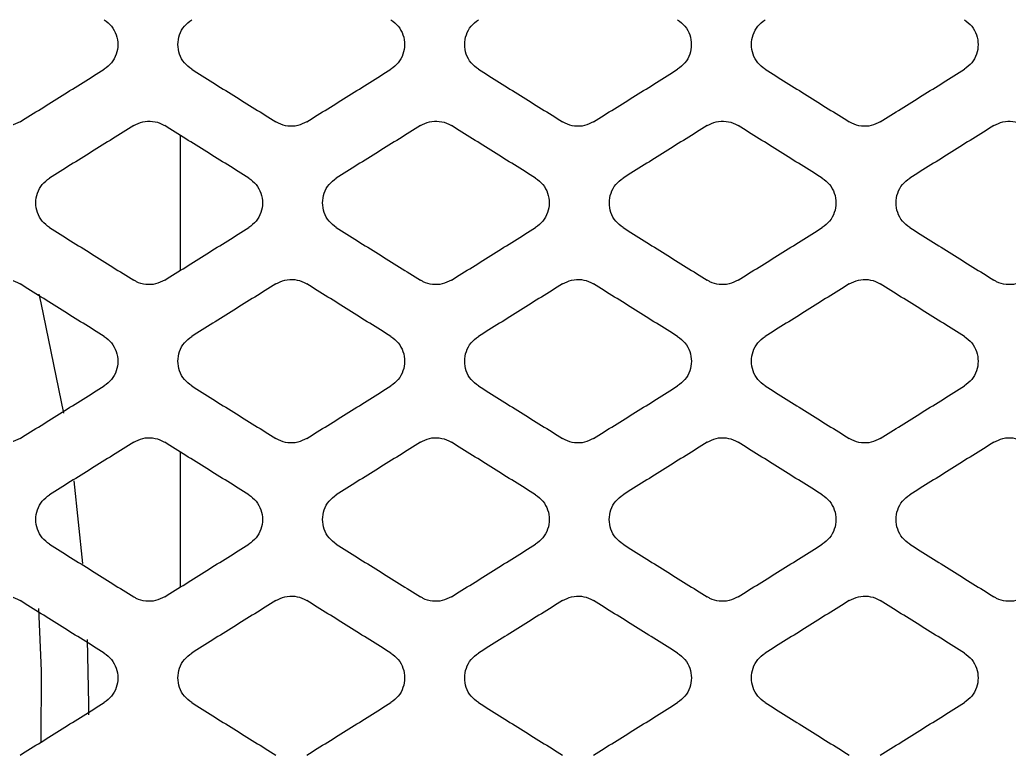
# Model space of a CAD drawing. Header units: millimetres. Extents: x 11355 to 11505, y 8083 to 8171.
# Drawn here: x 11364.657 to 11366.035, y 8089.317 to 8090.339 of the extents above; entities that cross this region are included whole.
import ezdxf

# ---------------------------------------------------------------- set-up
doc = ezdxf.new("R2010")
doc.units = ezdxf.units.MM
doc.layers.add('UPS', color=7, linetype='Continuous')

# ---------------------------------------------------------------- blocks, each defined once
blk = doc.blocks.new('UPS - 2.2kVA (APC SRT2200RMXLI-NC)')
at = {"linetype": 'Continuous'}
for p, q in [((2320.081, 1375.8495), (2320.081, 1375.6609)), ((2320.081, 1375.4082), (2320.081, 1375.2195)), ((2319.9457, 1375.2527), (2319.9334, 1375.3679))]:
    blk.add_line(p, q, dxfattribs=at)
at = {"linetype": 'Continuous', "flags": 128}
for points in [[(2319.9192, 1375.4619), (2319.8876, 1375.6157), (2319.8845, 1375.6281)], [(2319.8839, 1375.1897), (2319.8873, 1375.1031), (2319.8871, 1375.0025)], [(2319.9537, 1375.0416), (2319.9537, 1375.0568), (2319.952, 1375.1469)]]:
    blk.add_lwpolyline(points, dxfattribs=at)
at = {"linetype": 'Continuous'}
for points, knots in [([(2319.9753, 1376.0103), (2319.9789, 1376.0075), (2319.9862, 1376.0019), (2319.9928, 1375.9895), (2319.9952, 1375.9758), (2319.9928, 1375.9621), (2319.9862, 1375.9497), (2319.9789, 1375.9441), (2319.9753, 1375.9413)], [0, 0, 0, 0, 0.166787, 0.333551, 0.500809, 0.667627, 0.8344, 1, 1, 1, 1]), ([(2320.0972, 1375.9413), (2320.0936, 1375.9441), (2320.0863, 1375.9498), (2320.0797, 1375.9622), (2320.0773, 1375.9759), (2320.0797, 1375.9896), (2320.0863, 1376.0019), (2320.0936, 1376.0075), (2320.0972, 1376.0103)], [0, 0, 0, 0, 0.166752, 0.333482, 0.500689, 0.66748, 0.834277, 1, 1, 1, 1]), ([(2320.3747, 1376.0103), (2320.3784, 1376.0075), (2320.3857, 1376.0019), (2320.3923, 1375.9895), (2320.3947, 1375.9758), (2320.3922, 1375.9621), (2320.3856, 1375.9497), (2320.3784, 1375.9441), (2320.3747, 1375.9413)], [0, 0, 0, 0, 0.166787, 0.333551, 0.500809, 0.667627, 0.8344, 1, 1, 1, 1]), ([(2320.4967, 1375.9413), (2320.493, 1375.9441), (2320.4858, 1375.9498), (2320.4791, 1375.9622), (2320.4768, 1375.9759), (2320.4792, 1375.9896), (2320.4858, 1376.0019), (2320.4931, 1376.0075), (2320.4967, 1376.0103)], [0, 0, 0, 0, 0.166752, 0.333482, 0.500689, 0.66748, 0.834277, 1, 1, 1, 1]), ([(2320.7742, 1376.0103), (2320.7778, 1376.0075), (2320.7851, 1376.0019), (2320.7917, 1375.9895), (2320.7941, 1375.9758), (2320.7917, 1375.9621), (2320.7851, 1375.9497), (2320.7778, 1375.9441), (2320.7742, 1375.9413)], [0, 0, 0, 0, 0.166787, 0.333551, 0.500809, 0.667627, 0.8344, 1, 1, 1, 1]), ([(2320.8962, 1375.9413), (2320.8925, 1375.9441), (2320.8852, 1375.9498), (2320.8786, 1375.9622), (2320.8762, 1375.9759), (2320.8787, 1375.9896), (2320.8853, 1376.0019), (2320.8925, 1376.0075), (2320.8962, 1376.0103)], [0, 0, 0, 0, 0.166752, 0.333482, 0.500689, 0.66748, 0.834277, 1, 1, 1, 1]), ([(2321.1737, 1376.0103), (2321.1773, 1376.0075), (2321.1846, 1376.0019), (2321.1912, 1375.9895), (2321.1936, 1375.9758), (2321.1912, 1375.9621), (2321.1846, 1375.9497), (2321.1773, 1375.9441), (2321.1737, 1375.9413)], [0, 0, 0, 0, 0.166787, 0.333551, 0.500809, 0.667627, 0.8344, 1, 1, 1, 1]), ([(2319.8581, 1375.8681), (2319.8678, 1375.8742), (2319.8874, 1375.8864), (2319.9264, 1375.9108), (2319.9557, 1375.9291), (2319.9753, 1375.9413)], [0, 0, 0, 0, 0.250029, 0.500058, 1, 1, 1, 1]), ([(2320.0972, 1375.9413), (2320.107, 1375.9352), (2320.1265, 1375.923), (2320.1656, 1375.8986), (2320.1949, 1375.8803), (2320.2144, 1375.8681)], [0, 0, 0, 0, 0.250029, 0.500058, 1, 1, 1, 1]), ([(2320.2575, 1375.8681), (2320.2673, 1375.8742), (2320.2868, 1375.8864), (2320.3259, 1375.9108), (2320.3552, 1375.9291), (2320.3747, 1375.9413)], [0, 0, 0, 0, 0.250029, 0.500058, 1, 1, 1, 1]), ([(2320.4967, 1375.9413), (2320.5065, 1375.9352), (2320.526, 1375.923), (2320.5651, 1375.8986), (2320.5944, 1375.8803), (2320.6139, 1375.8681)], [0, 0, 0, 0, 0.250029, 0.500058, 1, 1, 1, 1]), ([(2320.657, 1375.8681), (2320.6668, 1375.8742), (2320.6863, 1375.8864), (2320.7254, 1375.9108), (2320.7547, 1375.9291), (2320.7742, 1375.9413)], [0, 0, 0, 0, 0.250029, 0.500058, 1, 1, 1, 1]), ([(2320.8962, 1375.9413), (2320.9059, 1375.9352), (2320.9255, 1375.923), (2320.9645, 1375.8986), (2320.9938, 1375.8803), (2321.0134, 1375.8681)], [0, 0, 0, 0, 0.250029, 0.500058, 1, 1, 1, 1]), ([(2321.0565, 1375.8681), (2321.0662, 1375.8742), (2321.0858, 1375.8864), (2321.1248, 1375.9108), (2321.1541, 1375.9291), (2321.1737, 1375.9413)], [0, 0, 0, 0, 0.250029, 0.500058, 1, 1, 1, 1]), ([(2319.8581, 1375.8681), (2319.854, 1375.866), (2319.8457, 1375.862), (2319.8317, 1375.8615), (2319.8214, 1375.8644), (2319.8162, 1375.8674), (2319.815, 1375.8681)], [0, 0, 0, 0, 0.301785, 0.60353, 0.905524, 1, 1, 1, 1]), ([(2320.0164, 1375.8629), (2320.0067, 1375.8568), (2319.9871, 1375.8446), (2319.9481, 1375.8202), (2319.9188, 1375.8019), (2319.8992, 1375.7897)], [0, 0, 0, 0, 0.250032, 0.500063, 1, 1, 1, 1]), ([(2320.0164, 1375.8629), (2320.0206, 1375.865), (2320.0288, 1375.869), (2320.0428, 1375.8695), (2320.0532, 1375.8666), (2320.0583, 1375.8636), (2320.0596, 1375.8629)], [0, 0, 0, 0, 0.301859, 0.603678, 0.905692, 1, 1, 1, 1]), ([(2320.1768, 1375.7897), (2320.167, 1375.7958), (2320.1475, 1375.808), (2320.1084, 1375.8324), (2320.0791, 1375.8507), (2320.0596, 1375.8629)], [0, 0, 0, 0, 0.250032, 0.500063, 1, 1, 1, 1]), ([(2320.2575, 1375.8681), (2320.2534, 1375.866), (2320.2452, 1375.862), (2320.2312, 1375.8615), (2320.2208, 1375.8644), (2320.2157, 1375.8674), (2320.2144, 1375.8681)], [0, 0, 0, 0, 0.301785, 0.60353, 0.905524, 1, 1, 1, 1]), ([(2320.4159, 1375.8629), (2320.4061, 1375.8568), (2320.3866, 1375.8446), (2320.3475, 1375.8202), (2320.3182, 1375.8019), (2320.2987, 1375.7897)], [0, 0, 0, 0, 0.250032, 0.500063, 1, 1, 1, 1]), ([(2320.4159, 1375.8629), (2320.42, 1375.865), (2320.4283, 1375.869), (2320.4423, 1375.8695), (2320.4526, 1375.8666), (2320.4578, 1375.8636), (2320.459, 1375.8629)], [0, 0, 0, 0, 0.301859, 0.603678, 0.905692, 1, 1, 1, 1]), ([(2320.5762, 1375.7897), (2320.5665, 1375.7958), (2320.5469, 1375.808), (2320.5079, 1375.8324), (2320.4786, 1375.8507), (2320.459, 1375.8629)], [0, 0, 0, 0, 0.250032, 0.500063, 1, 1, 1, 1]), ([(2320.657, 1375.8681), (2320.6529, 1375.866), (2320.6447, 1375.862), (2320.6306, 1375.8615), (2320.6203, 1375.8644), (2320.6151, 1375.8674), (2320.6139, 1375.8681)], [0, 0, 0, 0, 0.301785, 0.60353, 0.905524, 1, 1, 1, 1]), ([(2320.8154, 1375.8629), (2320.8056, 1375.8568), (2320.7861, 1375.8446), (2320.747, 1375.8202), (2320.7177, 1375.8019), (2320.6982, 1375.7897)], [0, 0, 0, 0, 0.250032, 0.500063, 1, 1, 1, 1]), ([(2320.8154, 1375.8629), (2320.8195, 1375.865), (2320.8277, 1375.869), (2320.8418, 1375.8695), (2320.8521, 1375.8666), (2320.8573, 1375.8636), (2320.8585, 1375.8629)], [0, 0, 0, 0, 0.301859, 0.603678, 0.905692, 1, 1, 1, 1]), ([(2320.9757, 1375.7897), (2320.9659, 1375.7958), (2320.9464, 1375.808), (2320.9073, 1375.8324), (2320.878, 1375.8507), (2320.8585, 1375.8629)], [0, 0, 0, 0, 0.250032, 0.500063, 1, 1, 1, 1]), ([(2321.0565, 1375.8681), (2321.0524, 1375.866), (2321.0441, 1375.862), (2321.0301, 1375.8615), (2321.0198, 1375.8644), (2321.0146, 1375.8674), (2321.0134, 1375.8681)], [0, 0, 0, 0, 0.301785, 0.60353, 0.905524, 1, 1, 1, 1]), ([(2321.2148, 1375.8629), (2321.2051, 1375.8568), (2321.1855, 1375.8446), (2321.1465, 1375.8202), (2321.1172, 1375.8019), (2321.0976, 1375.7897)], [0, 0, 0, 0, 0.250032, 0.500063, 1, 1, 1, 1]), ([(2321.2148, 1375.8629), (2321.219, 1375.865), (2321.2272, 1375.869), (2321.2412, 1375.8695), (2321.2516, 1375.8666), (2321.2567, 1375.8636), (2321.258, 1375.8629)], [0, 0, 0, 0, 0.301859, 0.603678, 0.905692, 1, 1, 1, 1]), ([(2319.8992, 1375.7207), (2319.8956, 1375.7235), (2319.8883, 1375.7291), (2319.8817, 1375.7415), (2319.8793, 1375.7552), (2319.8817, 1375.7689), (2319.8883, 1375.7813), (2319.8956, 1375.7869), (2319.8992, 1375.7897)], [0, 0, 0, 0, 0.166784, 0.333549, 0.500696, 0.667344, 0.83399, 1, 1, 1, 1]), ([(2320.1768, 1375.7897), (2320.1804, 1375.7869), (2320.1877, 1375.7812), (2320.1943, 1375.7688), (2320.1967, 1375.7551), (2320.1943, 1375.7414), (2320.1877, 1375.7291), (2320.1804, 1375.7235), (2320.1768, 1375.7207)], [0, 0, 0, 0, 0.166811, 0.333603, 0.500789, 0.667459, 0.834086, 1, 1, 1, 1]), ([(2320.2987, 1375.7207), (2320.2951, 1375.7235), (2320.2878, 1375.7291), (2320.2812, 1375.7415), (2320.2788, 1375.7552), (2320.2812, 1375.7689), (2320.2878, 1375.7813), (2320.2951, 1375.7869), (2320.2987, 1375.7897)], [0, 0, 0, 0, 0.166784, 0.333549, 0.500696, 0.667344, 0.83399, 1, 1, 1, 1]), ([(2320.5762, 1375.7897), (2320.5799, 1375.7869), (2320.5872, 1375.7812), (2320.5938, 1375.7688), (2320.5961, 1375.7551), (2320.5937, 1375.7414), (2320.5871, 1375.7291), (2320.5799, 1375.7235), (2320.5762, 1375.7207)], [0, 0, 0, 0, 0.166811, 0.333603, 0.500789, 0.667459, 0.834086, 1, 1, 1, 1]), ([(2320.6982, 1375.7207), (2320.6945, 1375.7235), (2320.6872, 1375.7291), (2320.6806, 1375.7415), (2320.6783, 1375.7552), (2320.6807, 1375.7689), (2320.6873, 1375.7813), (2320.6945, 1375.7869), (2320.6982, 1375.7897)], [0, 0, 0, 0, 0.166784, 0.333549, 0.500696, 0.667344, 0.83399, 1, 1, 1, 1]), ([(2320.9757, 1375.7897), (2320.9793, 1375.7869), (2320.9866, 1375.7812), (2320.9932, 1375.7688), (2320.9956, 1375.7551), (2320.9932, 1375.7414), (2320.9866, 1375.7291), (2320.9793, 1375.7235), (2320.9757, 1375.7207)], [0, 0, 0, 0, 0.166811, 0.333603, 0.500789, 0.667459, 0.834086, 1, 1, 1, 1]), ([(2321.0976, 1375.7207), (2321.094, 1375.7235), (2321.0867, 1375.7291), (2321.0801, 1375.7415), (2321.0777, 1375.7552), (2321.0801, 1375.7689), (2321.0867, 1375.7813), (2321.094, 1375.7869), (2321.0976, 1375.7897)], [0, 0, 0, 0, 0.166784, 0.333549, 0.500696, 0.667344, 0.83399, 1, 1, 1, 1]), ([(2319.8992, 1375.7207), (2319.909, 1375.7146), (2319.9285, 1375.7024), (2319.9676, 1375.678), (2319.9969, 1375.6596), (2320.0164, 1375.6474)], [0, 0, 0, 0, 0.250023, 0.500046, 1, 1, 1, 1]), ([(2320.0596, 1375.6474), (2320.0693, 1375.6535), (2320.0889, 1375.6658), (2320.1279, 1375.6902), (2320.1572, 1375.7085), (2320.1768, 1375.7207)], [0, 0, 0, 0, 0.250023, 0.500046, 1, 1, 1, 1]), ([(2320.2987, 1375.7207), (2320.3085, 1375.7146), (2320.328, 1375.7024), (2320.3671, 1375.678), (2320.3964, 1375.6596), (2320.4159, 1375.6474)], [0, 0, 0, 0, 0.250023, 0.500046, 1, 1, 1, 1]), ([(2320.459, 1375.6474), (2320.4688, 1375.6535), (2320.4883, 1375.6658), (2320.5274, 1375.6902), (2320.5567, 1375.7085), (2320.5762, 1375.7207)], [0, 0, 0, 0, 0.250023, 0.500046, 1, 1, 1, 1]), ([(2320.6982, 1375.7207), (2320.7079, 1375.7146), (2320.7275, 1375.7024), (2320.7665, 1375.678), (2320.7958, 1375.6596), (2320.8154, 1375.6474)], [0, 0, 0, 0, 0.250023, 0.500046, 1, 1, 1, 1]), ([(2320.8585, 1375.6474), (2320.8683, 1375.6535), (2320.8878, 1375.6658), (2320.9269, 1375.6902), (2320.9562, 1375.7085), (2320.9757, 1375.7207)], [0, 0, 0, 0, 0.250023, 0.500046, 1, 1, 1, 1]), ([(2321.0976, 1375.7207), (2321.1074, 1375.7146), (2321.1269, 1375.7024), (2321.166, 1375.678), (2321.1953, 1375.6596), (2321.2148, 1375.6474)], [0, 0, 0, 0, 0.250023, 0.500046, 1, 1, 1, 1]), ([(2319.8149, 1375.6423), (2319.8191, 1375.6443), (2319.8273, 1375.6484), (2319.8413, 1375.6489), (2319.8517, 1375.646), (2319.8569, 1375.643), (2319.8581, 1375.6423)], [0, 0, 0, 0, 0.302064, 0.604086, 0.906311, 1, 1, 1, 1]), ([(2319.9753, 1375.569), (2319.9655, 1375.5751), (2319.946, 1375.5873), (2319.9069, 1375.6118), (2319.8776, 1375.6301), (2319.8581, 1375.6423)], [0, 0, 0, 0, 0.250025, 0.500049, 1, 1, 1, 1]), ([(2320.0596, 1375.6474), (2320.0554, 1375.6454), (2320.0472, 1375.6413), (2320.0332, 1375.6408), (2320.0228, 1375.6437), (2320.0177, 1375.6467), (2320.0164, 1375.6474)], [0, 0, 0, 0, 0.30202, 0.603998, 0.906207, 1, 1, 1, 1]), ([(2320.2144, 1375.6423), (2320.2046, 1375.6362), (2320.1851, 1375.624), (2320.146, 1375.5996), (2320.1167, 1375.5812), (2320.0972, 1375.569)], [0, 0, 0, 0, 0.250025, 0.500049, 1, 1, 1, 1]), ([(2320.2144, 1375.6423), (2320.2185, 1375.6443), (2320.2268, 1375.6484), (2320.2408, 1375.6489), (2320.2512, 1375.646), (2320.2563, 1375.643), (2320.2575, 1375.6423)], [0, 0, 0, 0, 0.302064, 0.604086, 0.906311, 1, 1, 1, 1]), ([(2320.3747, 1375.569), (2320.365, 1375.5751), (2320.3454, 1375.5873), (2320.3064, 1375.6118), (2320.2771, 1375.6301), (2320.2575, 1375.6423)], [0, 0, 0, 0, 0.2500247, 0.5000495, 1, 1, 1, 1]), ([(2320.459, 1375.6474), (2320.4549, 1375.6454), (2320.4467, 1375.6413), (2320.4326, 1375.6408), (2320.4223, 1375.6437), (2320.4171, 1375.6467), (2320.4159, 1375.6474)], [0, 0, 0, 0, 0.30202, 0.603998, 0.906207, 1, 1, 1, 1]), ([(2320.6139, 1375.6423), (2320.6041, 1375.6362), (2320.5846, 1375.624), (2320.5455, 1375.5996), (2320.5162, 1375.5812), (2320.4967, 1375.569)], [0, 0, 0, 0, 0.250025, 0.500049, 1, 1, 1, 1]), ([(2320.6139, 1375.6423), (2320.618, 1375.6443), (2320.6262, 1375.6484), (2320.6403, 1375.6489), (2320.6506, 1375.646), (2320.6558, 1375.643), (2320.657, 1375.6423)], [0, 0, 0, 0, 0.302064, 0.604086, 0.906311, 1, 1, 1, 1]), ([(2320.7742, 1375.569), (2320.7644, 1375.5751), (2320.7449, 1375.5873), (2320.7058, 1375.6118), (2320.6765, 1375.6301), (2320.657, 1375.6423)], [0, 0, 0, 0, 0.250025, 0.500049, 1, 1, 1, 1]), ([(2320.8585, 1375.6474), (2320.8544, 1375.6454), (2320.8461, 1375.6413), (2320.8321, 1375.6408), (2320.8218, 1375.6437), (2320.8166, 1375.6467), (2320.8154, 1375.6474)], [0, 0, 0, 0, 0.30202, 0.603998, 0.906207, 1, 1, 1, 1]), ([(2321.0133, 1375.6423), (2321.0036, 1375.6362), (2320.984, 1375.624), (2320.945, 1375.5996), (2320.9157, 1375.5812), (2320.8961, 1375.569)], [0, 0, 0, 0, 0.250025, 0.500049, 1, 1, 1, 1]), ([(2321.0133, 1375.6423), (2321.0175, 1375.6443), (2321.0257, 1375.6484), (2321.0398, 1375.6489), (2321.0501, 1375.646), (2321.0553, 1375.643), (2321.0565, 1375.6423)], [0, 0, 0, 0, 0.302064, 0.604086, 0.906311, 1, 1, 1, 1]), ([(2321.1737, 1375.569), (2321.1639, 1375.5751), (2321.1444, 1375.5873), (2321.1053, 1375.6118), (2321.076, 1375.6301), (2321.0565, 1375.6423)], [0, 0, 0, 0, 0.250025, 0.500049, 1, 1, 1, 1]), ([(2321.258, 1375.6474), (2321.2538, 1375.6454), (2321.2456, 1375.6413), (2321.2316, 1375.6408), (2321.2212, 1375.6437), (2321.2161, 1375.6467), (2321.2148, 1375.6474)], [0, 0, 0, 0, 0.30202, 0.603998, 0.906207, 1, 1, 1, 1]), ([(2319.9753, 1375.569), (2319.9789, 1375.5662), (2319.9862, 1375.5606), (2319.9928, 1375.5482), (2319.9952, 1375.5345), (2319.9928, 1375.5208), (2319.9862, 1375.5084), (2319.9789, 1375.5028), (2319.9753, 1375.5)], [0, 0, 0, 0, 0.166798, 0.333579, 0.50071, 0.667267, 0.833786, 1, 1, 1, 1]), ([(2320.0972, 1375.5), (2320.0936, 1375.5028), (2320.0863, 1375.5085), (2320.0797, 1375.5209), (2320.0773, 1375.5346), (2320.0797, 1375.5483), (2320.0863, 1375.5606), (2320.0936, 1375.5662), (2320.0972, 1375.569)], [0, 0, 0, 0, 0.166778, 0.33354, 0.500643, 0.667185, 0.833717, 1, 1, 1, 1]), ([(2320.3747, 1375.569), (2320.3784, 1375.5662), (2320.3857, 1375.5606), (2320.3923, 1375.5482), (2320.3947, 1375.5345), (2320.3923, 1375.5208), (2320.3857, 1375.5084), (2320.3784, 1375.5028), (2320.3747, 1375.5)], [0, 0, 0, 0, 0.166798, 0.333579, 0.50071, 0.667267, 0.833786, 1, 1, 1, 1]), ([(2320.4967, 1375.5), (2320.493, 1375.5028), (2320.4857, 1375.5085), (2320.4791, 1375.5209), (2320.4768, 1375.5346), (2320.4792, 1375.5483), (2320.4858, 1375.5606), (2320.493, 1375.5662), (2320.4967, 1375.569)], [0, 0, 0, 0, 0.166778, 0.33354, 0.500643, 0.667185, 0.833717, 1, 1, 1, 1]), ([(2320.7742, 1375.569), (2320.7779, 1375.5662), (2320.7851, 1375.5606), (2320.7918, 1375.5482), (2320.7941, 1375.5345), (2320.7917, 1375.5208), (2320.7851, 1375.5084), (2320.7778, 1375.5028), (2320.7742, 1375.5)], [0, 0, 0, 0, 0.166798, 0.333579, 0.50071, 0.667267, 0.833786, 1, 1, 1, 1]), ([(2320.8961, 1375.5), (2320.8925, 1375.5028), (2320.8852, 1375.5085), (2320.8786, 1375.5209), (2320.8762, 1375.5346), (2320.8786, 1375.5483), (2320.8852, 1375.5606), (2320.8925, 1375.5662), (2320.8961, 1375.569)], [0, 0, 0, 0, 0.166778, 0.33354, 0.500643, 0.667185, 0.833717, 1, 1, 1, 1]), ([(2321.1737, 1375.569), (2321.1773, 1375.5662), (2321.1846, 1375.5606), (2321.1912, 1375.5482), (2321.1936, 1375.5345), (2321.1912, 1375.5208), (2321.1846, 1375.5084), (2321.1773, 1375.5028), (2321.1737, 1375.5)], [0, 0, 0, 0, 0.166798, 0.333579, 0.50071, 0.667267, 0.833786, 1, 1, 1, 1]), ([(2319.8581, 1375.4268), (2319.8678, 1375.4329), (2319.8874, 1375.4451), (2319.9264, 1375.4695), (2319.9557, 1375.4878), (2319.9753, 1375.5)], [0, 0, 0, 0, 0.250017, 0.500035, 1, 1, 1, 1]), ([(2320.0972, 1375.5), (2320.107, 1375.4939), (2320.1265, 1375.4817), (2320.1656, 1375.4573), (2320.1949, 1375.439), (2320.2144, 1375.4268)], [0, 0, 0, 0, 0.250017, 0.500035, 1, 1, 1, 1]), ([(2320.2575, 1375.4268), (2320.2673, 1375.4329), (2320.2868, 1375.4451), (2320.3259, 1375.4695), (2320.3552, 1375.4878), (2320.3747, 1375.5)], [0, 0, 0, 0, 0.250017, 0.500035, 1, 1, 1, 1]), ([(2320.4967, 1375.5), (2320.5064, 1375.4939), (2320.526, 1375.4817), (2320.565, 1375.4573), (2320.5943, 1375.439), (2320.6139, 1375.4268)], [0, 0, 0, 0, 0.250017, 0.500035, 1, 1, 1, 1]), ([(2320.657, 1375.4268), (2320.6668, 1375.4329), (2320.6863, 1375.4451), (2320.7254, 1375.4695), (2320.7547, 1375.4878), (2320.7742, 1375.5)], [0, 0, 0, 0, 0.250017, 0.500035, 1, 1, 1, 1]), ([(2320.8961, 1375.5), (2320.9059, 1375.4939), (2320.9254, 1375.4817), (2320.9645, 1375.4573), (2320.9938, 1375.439), (2321.0133, 1375.4268)], [0, 0, 0, 0, 0.250017, 0.500035, 1, 1, 1, 1]), ([(2321.0565, 1375.4268), (2321.0662, 1375.4329), (2321.0858, 1375.4451), (2321.1249, 1375.4695), (2321.1541, 1375.4878), (2321.1737, 1375.5)], [0, 0, 0, 0, 0.250017, 0.500035, 1, 1, 1, 1]), ([(2319.8581, 1375.4268), (2319.854, 1375.4247), (2319.8457, 1375.4206), (2319.8317, 1375.4202), (2319.8213, 1375.4231), (2319.8162, 1375.4261), (2319.8149, 1375.4268)], [0, 0, 0, 0, 0.30217, 0.604295, 0.906659, 1, 1, 1, 1]), ([(2320.0164, 1375.4216), (2320.0067, 1375.4155), (2319.9871, 1375.4033), (2319.9481, 1375.3789), (2319.9188, 1375.3606), (2319.8992, 1375.3484)], [0, 0, 0, 0, 0.250018, 0.500036, 1, 1, 1, 1]), ([(2320.0164, 1375.4216), (2320.0206, 1375.4237), (2320.0288, 1375.4278), (2320.0428, 1375.4283), (2320.0532, 1375.4254), (2320.0583, 1375.4223), (2320.0596, 1375.4216)], [0, 0, 0, 0, 0.302193, 0.604341, 0.906715, 1, 1, 1, 1]), ([(2320.1768, 1375.3484), (2320.167, 1375.3545), (2320.1475, 1375.3667), (2320.1084, 1375.3911), (2320.0791, 1375.4094), (2320.0596, 1375.4216)], [0, 0, 0, 0, 0.250018, 0.500036, 1, 1, 1, 1]), ([(2320.2575, 1375.4268), (2320.2534, 1375.4247), (2320.2452, 1375.4206), (2320.2311, 1375.4202), (2320.2208, 1375.4231), (2320.2156, 1375.4261), (2320.2144, 1375.4268)], [0, 0, 0, 0, 0.30217, 0.604295, 0.906659, 1, 1, 1, 1]), ([(2320.4159, 1375.4216), (2320.4061, 1375.4155), (2320.3866, 1375.4033), (2320.3475, 1375.3789), (2320.3182, 1375.3606), (2320.2987, 1375.3484)], [0, 0, 0, 0, 0.250018, 0.500036, 1, 1, 1, 1]), ([(2320.4159, 1375.4216), (2320.42, 1375.4237), (2320.4283, 1375.4278), (2320.4423, 1375.4283), (2320.4527, 1375.4254), (2320.4578, 1375.4223), (2320.459, 1375.4216)], [0, 0, 0, 0, 0.3021928, 0.6043408, 0.9067152, 1, 1, 1, 1]), ([(2320.5762, 1375.3484), (2320.5665, 1375.3545), (2320.5469, 1375.3667), (2320.5079, 1375.3911), (2320.4786, 1375.4094), (2320.459, 1375.4216)], [0, 0, 0, 0, 0.250018, 0.500036, 1, 1, 1, 1]), ([(2320.657, 1375.4268), (2320.6529, 1375.4247), (2320.6446, 1375.4206), (2320.6306, 1375.4202), (2320.6203, 1375.4231), (2320.6151, 1375.4261), (2320.6139, 1375.4268)], [0, 0, 0, 0, 0.30217, 0.604295, 0.906659, 1, 1, 1, 1]), ([(2320.8154, 1375.4216), (2320.8056, 1375.4155), (2320.7861, 1375.4033), (2320.747, 1375.3789), (2320.7177, 1375.3606), (2320.6982, 1375.3484)], [0, 0, 0, 0, 0.250018, 0.500036, 1, 1, 1, 1]), ([(2320.8154, 1375.4216), (2320.8195, 1375.4237), (2320.8277, 1375.4278), (2320.8418, 1375.4283), (2320.8521, 1375.4254), (2320.8573, 1375.4223), (2320.8585, 1375.4216)], [0, 0, 0, 0, 0.3021928, 0.6043408, 0.9067152, 1, 1, 1, 1]), ([(2320.9757, 1375.3484), (2320.9659, 1375.3545), (2320.9464, 1375.3667), (2320.9073, 1375.3911), (2320.878, 1375.4094), (2320.8585, 1375.4216)], [0, 0, 0, 0, 0.250018, 0.500036, 1, 1, 1, 1]), ([(2321.0565, 1375.4268), (2321.0524, 1375.4247), (2321.0441, 1375.4206), (2321.0301, 1375.4202), (2321.0197, 1375.4231), (2321.0146, 1375.4261), (2321.0133, 1375.4268)], [0, 0, 0, 0, 0.30217, 0.604295, 0.906659, 1, 1, 1, 1]), ([(2321.2148, 1375.4216), (2321.2051, 1375.4155), (2321.1855, 1375.4033), (2321.1465, 1375.3789), (2321.1172, 1375.3606), (2321.0976, 1375.3484)], [0, 0, 0, 0, 0.250018, 0.500036, 1, 1, 1, 1]), ([(2321.2148, 1375.4216), (2321.219, 1375.4237), (2321.2272, 1375.4278), (2321.2412, 1375.4283), (2321.2516, 1375.4254), (2321.2568, 1375.4223), (2321.258, 1375.4216)], [0, 0, 0, 0, 0.302193, 0.604341, 0.906715, 1, 1, 1, 1]), ([(2319.8992, 1375.2794), (2319.8956, 1375.2822), (2319.8883, 1375.2878), (2319.8817, 1375.3002), (2319.8793, 1375.3139), (2319.8817, 1375.3276), (2319.8883, 1375.34), (2319.8956, 1375.3456), (2319.8992, 1375.3484)], [0, 0, 0, 0, 0.166759, 0.333503, 0.500579, 0.667051, 0.833507, 1, 1, 1, 1]), ([(2320.1768, 1375.3484), (2320.1804, 1375.3456), (2320.1877, 1375.34), (2320.1943, 1375.3275), (2320.1967, 1375.3139), (2320.1943, 1375.3002), (2320.1877, 1375.2878), (2320.1804, 1375.2822), (2320.1768, 1375.2794)], [0, 0, 0, 0, 0.166771, 0.333527, 0.500619, 0.6671, 0.833548, 1, 1, 1, 1]), ([(2320.2987, 1375.2794), (2320.2951, 1375.2822), (2320.2878, 1375.2878), (2320.2812, 1375.3002), (2320.2788, 1375.3139), (2320.2812, 1375.3276), (2320.2878, 1375.34), (2320.2951, 1375.3456), (2320.2987, 1375.3484)], [0, 0, 0, 0, 0.166759, 0.333503, 0.500579, 0.667051, 0.833507, 1, 1, 1, 1]), ([(2320.5762, 1375.3484), (2320.5799, 1375.3456), (2320.5872, 1375.34), (2320.5938, 1375.3275), (2320.5962, 1375.3139), (2320.5938, 1375.3002), (2320.5871, 1375.2878), (2320.5799, 1375.2822), (2320.5762, 1375.2794)], [0, 0, 0, 0, 0.166771, 0.333527, 0.500619, 0.6671, 0.833548, 1, 1, 1, 1]), ([(2320.6982, 1375.2794), (2320.6945, 1375.2822), (2320.6872, 1375.2878), (2320.6806, 1375.3002), (2320.6782, 1375.3139), (2320.6806, 1375.3276), (2320.6872, 1375.34), (2320.6945, 1375.3456), (2320.6982, 1375.3484)], [0, 0, 0, 0, 0.166759, 0.333503, 0.500579, 0.667051, 0.833507, 1, 1, 1, 1]), ([(2320.9757, 1375.3484), (2320.9793, 1375.3456), (2320.9866, 1375.34), (2320.9932, 1375.3275), (2320.9956, 1375.3139), (2320.9932, 1375.3002), (2320.9866, 1375.2878), (2320.9793, 1375.2822), (2320.9757, 1375.2794)], [0, 0, 0, 0, 0.166771, 0.333527, 0.500619, 0.6671, 0.833548, 1, 1, 1, 1]), ([(2321.0976, 1375.2794), (2321.094, 1375.2822), (2321.0867, 1375.2878), (2321.0801, 1375.3002), (2321.0777, 1375.3139), (2321.0801, 1375.3276), (2321.0867, 1375.34), (2321.094, 1375.3456), (2321.0976, 1375.3484)], [0, 0, 0, 0, 0.166759, 0.333503, 0.500579, 0.667051, 0.833507, 1, 1, 1, 1]), ([(2319.8992, 1375.2794), (2319.909, 1375.2733), (2319.9285, 1375.2611), (2319.9676, 1375.2367), (2319.9969, 1375.2183), (2320.0164, 1375.2061)], [0, 0, 0, 0, 0.2500119, 0.5000239, 1, 1, 1, 1]), ([(2320.0596, 1375.2061), (2320.0693, 1375.2122), (2320.0889, 1375.2245), (2320.1279, 1375.2489), (2320.1572, 1375.2672), (2320.1768, 1375.2794)], [0, 0, 0, 0, 0.2500119, 0.5000239, 1, 1, 1, 1]), ([(2320.2987, 1375.2794), (2320.3085, 1375.2733), (2320.328, 1375.2611), (2320.3671, 1375.2367), (2320.3964, 1375.2183), (2320.4159, 1375.2061)], [0, 0, 0, 0, 0.2500119, 0.5000239, 1, 1, 1, 1]), ([(2320.459, 1375.2061), (2320.4688, 1375.2122), (2320.4883, 1375.2245), (2320.5274, 1375.2489), (2320.5567, 1375.2672), (2320.5762, 1375.2794)], [0, 0, 0, 0, 0.250012, 0.500024, 1, 1, 1, 1]), ([(2320.6982, 1375.2794), (2320.7079, 1375.2733), (2320.7275, 1375.2611), (2320.7665, 1375.2367), (2320.7958, 1375.2183), (2320.8154, 1375.2061)], [0, 0, 0, 0, 0.250012, 0.500024, 1, 1, 1, 1]), ([(2320.8585, 1375.2061), (2320.8683, 1375.2122), (2320.8878, 1375.2245), (2320.9269, 1375.2489), (2320.9562, 1375.2672), (2320.9757, 1375.2794)], [0, 0, 0, 0, 0.250012, 0.500024, 1, 1, 1, 1]), ([(2321.0976, 1375.2794), (2321.1074, 1375.2733), (2321.1269, 1375.2611), (2321.166, 1375.2367), (2321.1953, 1375.2183), (2321.2148, 1375.2061)], [0, 0, 0, 0, 0.2500119, 0.5000239, 1, 1, 1, 1]), ([(2319.8149, 1375.201), (2319.8191, 1375.203), (2319.8273, 1375.2071), (2319.8414, 1375.2076), (2319.8517, 1375.2047), (2319.8569, 1375.2017), (2319.8581, 1375.201)], [0, 0, 0, 0, 0.30226, 0.604474, 0.906937, 1, 1, 1, 1]), ([(2319.9753, 1375.1278), (2319.9655, 1375.1339), (2319.946, 1375.1461), (2319.9069, 1375.1705), (2319.8776, 1375.1888), (2319.8581, 1375.201)], [0, 0, 0, 0, 0.250011, 0.500023, 1, 1, 1, 1]), ([(2320.0596, 1375.2061), (2320.0554, 1375.2041), (2320.0472, 1375.2), (2320.0331, 1375.1995), (2320.0228, 1375.2024), (2320.0176, 1375.2054), (2320.0164, 1375.2061)], [0, 0, 0, 0, 0.30225, 0.604454, 0.906912, 1, 1, 1, 1]), ([(2320.2144, 1375.201), (2320.2046, 1375.1949), (2320.1851, 1375.1827), (2320.146, 1375.1583), (2320.1167, 1375.14), (2320.0972, 1375.1278)], [0, 0, 0, 0, 0.250011, 0.500023, 1, 1, 1, 1]), ([(2320.2144, 1375.201), (2320.2185, 1375.203), (2320.2268, 1375.2071), (2320.2408, 1375.2076), (2320.2512, 1375.2047), (2320.2563, 1375.2017), (2320.2575, 1375.201)], [0, 0, 0, 0, 0.30226, 0.604474, 0.906937, 1, 1, 1, 1]), ([(2320.3747, 1375.1278), (2320.365, 1375.1339), (2320.3454, 1375.1461), (2320.3064, 1375.1705), (2320.2771, 1375.1888), (2320.2575, 1375.201)], [0, 0, 0, 0, 0.250011, 0.500023, 1, 1, 1, 1]), ([(2320.459, 1375.2061), (2320.4549, 1375.2041), (2320.4467, 1375.2), (2320.4326, 1375.1995), (2320.4223, 1375.2024), (2320.4171, 1375.2054), (2320.4159, 1375.2061)], [0, 0, 0, 0, 0.30225, 0.604454, 0.906912, 1, 1, 1, 1]), ([(2320.6139, 1375.201), (2320.6041, 1375.1949), (2320.5846, 1375.1827), (2320.5455, 1375.1583), (2320.5162, 1375.14), (2320.4967, 1375.1278)], [0, 0, 0, 0, 0.2500115, 0.5000229, 1, 1, 1, 1]), ([(2320.6139, 1375.201), (2320.618, 1375.203), (2320.6263, 1375.2071), (2320.6403, 1375.2076), (2320.6506, 1375.2047), (2320.6558, 1375.2017), (2320.657, 1375.201)], [0, 0, 0, 0, 0.30226, 0.604474, 0.906937, 1, 1, 1, 1]), ([(2320.7742, 1375.1278), (2320.7644, 1375.1339), (2320.7449, 1375.1461), (2320.7058, 1375.1705), (2320.6765, 1375.1888), (2320.657, 1375.201)], [0, 0, 0, 0, 0.250011, 0.500023, 1, 1, 1, 1]), ([(2320.8585, 1375.2061), (2320.8544, 1375.2041), (2320.8461, 1375.2), (2320.8321, 1375.1995), (2320.8217, 1375.2024), (2320.8166, 1375.2054), (2320.8154, 1375.2061)], [0, 0, 0, 0, 0.30225, 0.604454, 0.906912, 1, 1, 1, 1]), ([(2321.0133, 1375.201), (2321.0036, 1375.1949), (2320.984, 1375.1827), (2320.945, 1375.1583), (2320.9157, 1375.14), (2320.8961, 1375.1278)], [0, 0, 0, 0, 0.2500115, 0.5000229, 1, 1, 1, 1]), ([(2321.0133, 1375.201), (2321.0175, 1375.203), (2321.0257, 1375.2071), (2321.0398, 1375.2076), (2321.0501, 1375.2047), (2321.0553, 1375.2017), (2321.0565, 1375.201)], [0, 0, 0, 0, 0.30226, 0.604474, 0.906937, 1, 1, 1, 1]), ([(2321.1737, 1375.1278), (2321.1639, 1375.1339), (2321.1444, 1375.1461), (2321.1053, 1375.1705), (2321.076, 1375.1888), (2321.0565, 1375.201)], [0, 0, 0, 0, 0.250011, 0.500023, 1, 1, 1, 1]), ([(2321.258, 1375.2061), (2321.2538, 1375.2041), (2321.2456, 1375.2), (2321.2315, 1375.1995), (2321.2212, 1375.2024), (2321.216, 1375.2054), (2321.2148, 1375.2061)], [0, 0, 0, 0, 0.30225, 0.604454, 0.906912, 1, 1, 1, 1]), ([(2319.9753, 1375.1278), (2319.9789, 1375.1249), (2319.9862, 1375.1193), (2319.9928, 1375.1069), (2319.9952, 1375.0932), (2319.9928, 1375.0795), (2319.9862, 1375.0672), (2319.9789, 1375.0615), (2319.9753, 1375.0587)], [0, 0, 0, 0, 0.166756, 0.333497, 0.500568, 0.66701, 0.833424, 1, 1, 1, 1]), ([(2320.0972, 1375.0587), (2320.0936, 1375.0615), (2320.0863, 1375.0672), (2320.0797, 1375.0796), (2320.0773, 1375.0933), (2320.0797, 1375.107), (2320.0863, 1375.1193), (2320.0936, 1375.1249), (2320.0972, 1375.1278)], [0, 0, 0, 0, 0.166752, 0.33349, 0.500555, 0.666993, 0.83341, 1, 1, 1, 1]), ([(2320.3747, 1375.1278), (2320.3784, 1375.1249), (2320.3857, 1375.1193), (2320.3923, 1375.1069), (2320.3947, 1375.0932), (2320.3923, 1375.0795), (2320.3857, 1375.0672), (2320.3784, 1375.0615), (2320.3747, 1375.0587)], [0, 0, 0, 0, 0.166756, 0.333497, 0.500568, 0.66701, 0.833424, 1, 1, 1, 1]), ([(2320.4967, 1375.0587), (2320.493, 1375.0615), (2320.4857, 1375.0672), (2320.4791, 1375.0796), (2320.4768, 1375.0933), (2320.4792, 1375.107), (2320.4858, 1375.1193), (2320.493, 1375.1249), (2320.4967, 1375.1278)], [0, 0, 0, 0, 0.166752, 0.33349, 0.500555, 0.666993, 0.83341, 1, 1, 1, 1]), ([(2320.7742, 1375.1278), (2320.7779, 1375.1249), (2320.7851, 1375.1193), (2320.7918, 1375.1069), (2320.7941, 1375.0932), (2320.7917, 1375.0795), (2320.7851, 1375.0672), (2320.7779, 1375.0615), (2320.7742, 1375.0587)], [0, 0, 0, 0, 0.166756, 0.333497, 0.500568, 0.66701, 0.833424, 1, 1, 1, 1]), ([(2320.8961, 1375.0587), (2320.8925, 1375.0615), (2320.8852, 1375.0672), (2320.8786, 1375.0796), (2320.8762, 1375.0933), (2320.8786, 1375.107), (2320.8852, 1375.1193), (2320.8925, 1375.1249), (2320.8961, 1375.1278)], [0, 0, 0, 0, 0.166752, 0.33349, 0.500555, 0.666993, 0.83341, 1, 1, 1, 1]), ([(2321.1737, 1375.1278), (2321.1773, 1375.1249), (2321.1846, 1375.1193), (2321.1912, 1375.1069), (2321.1936, 1375.0932), (2321.1912, 1375.0795), (2321.1846, 1375.0672), (2321.1773, 1375.0615), (2321.1737, 1375.0587)], [0, 0, 0, 0, 0.166756, 0.333497, 0.500568, 0.66701, 0.833424, 1, 1, 1, 1]), ([(2319.8581, 1374.9855), (2319.8678, 1374.9916), (2319.8874, 1375.0038), (2319.9264, 1375.0282), (2319.9558, 1375.0465), (2319.9753, 1375.0587)], [0, 0, 0, 0, 0.250007, 0.5000141, 1, 1, 1, 1]), ([(2320.0972, 1375.0587), (2320.107, 1375.0526), (2320.1265, 1375.0404), (2320.1656, 1375.016), (2320.1949, 1374.9977), (2320.2144, 1374.9855)], [0, 0, 0, 0, 0.250007, 0.500014, 1, 1, 1, 1]), ([(2320.2575, 1374.9855), (2320.2673, 1374.9916), (2320.2868, 1375.0038), (2320.3259, 1375.0282), (2320.3552, 1375.0465), (2320.3747, 1375.0587)], [0, 0, 0, 0, 0.250007, 0.5000141, 1, 1, 1, 1]), ([(2320.4967, 1375.0587), (2320.5064, 1375.0526), (2320.526, 1375.0404), (2320.565, 1375.016), (2320.5943, 1374.9977), (2320.6139, 1374.9855)], [0, 0, 0, 0, 0.250007, 0.500014, 1, 1, 1, 1]), ([(2320.657, 1374.9855), (2320.6668, 1374.9916), (2320.6863, 1375.0038), (2320.7254, 1375.0282), (2320.7547, 1375.0465), (2320.7742, 1375.0587)], [0, 0, 0, 0, 0.250007, 0.500014, 1, 1, 1, 1]), ([(2320.8961, 1375.0587), (2320.9059, 1375.0526), (2320.9254, 1375.0404), (2320.9645, 1375.016), (2320.9938, 1374.9977), (2321.0133, 1374.9855)], [0, 0, 0, 0, 0.250007, 0.500014, 1, 1, 1, 1]), ([(2321.0565, 1374.9855), (2321.0663, 1374.9916), (2321.0858, 1375.0038), (2321.1249, 1375.0282), (2321.1542, 1375.0465), (2321.1737, 1375.0587)], [0, 0, 0, 0, 0.250007, 0.500014, 1, 1, 1, 1])]:
    blk.add_open_spline(points, degree=3, knots=knots, dxfattribs=at)

msp = doc.modelspace()

# ---------------------------------------------------------------- block references
at = {"layer": 'UPS'}
msp.add_blockref('UPS - 2.2kVA (APC SRT2200RMXLI-NC)', (9044.799, 6714.3289), dxfattribs=at)

doc.saveas('drawing.dxf')
